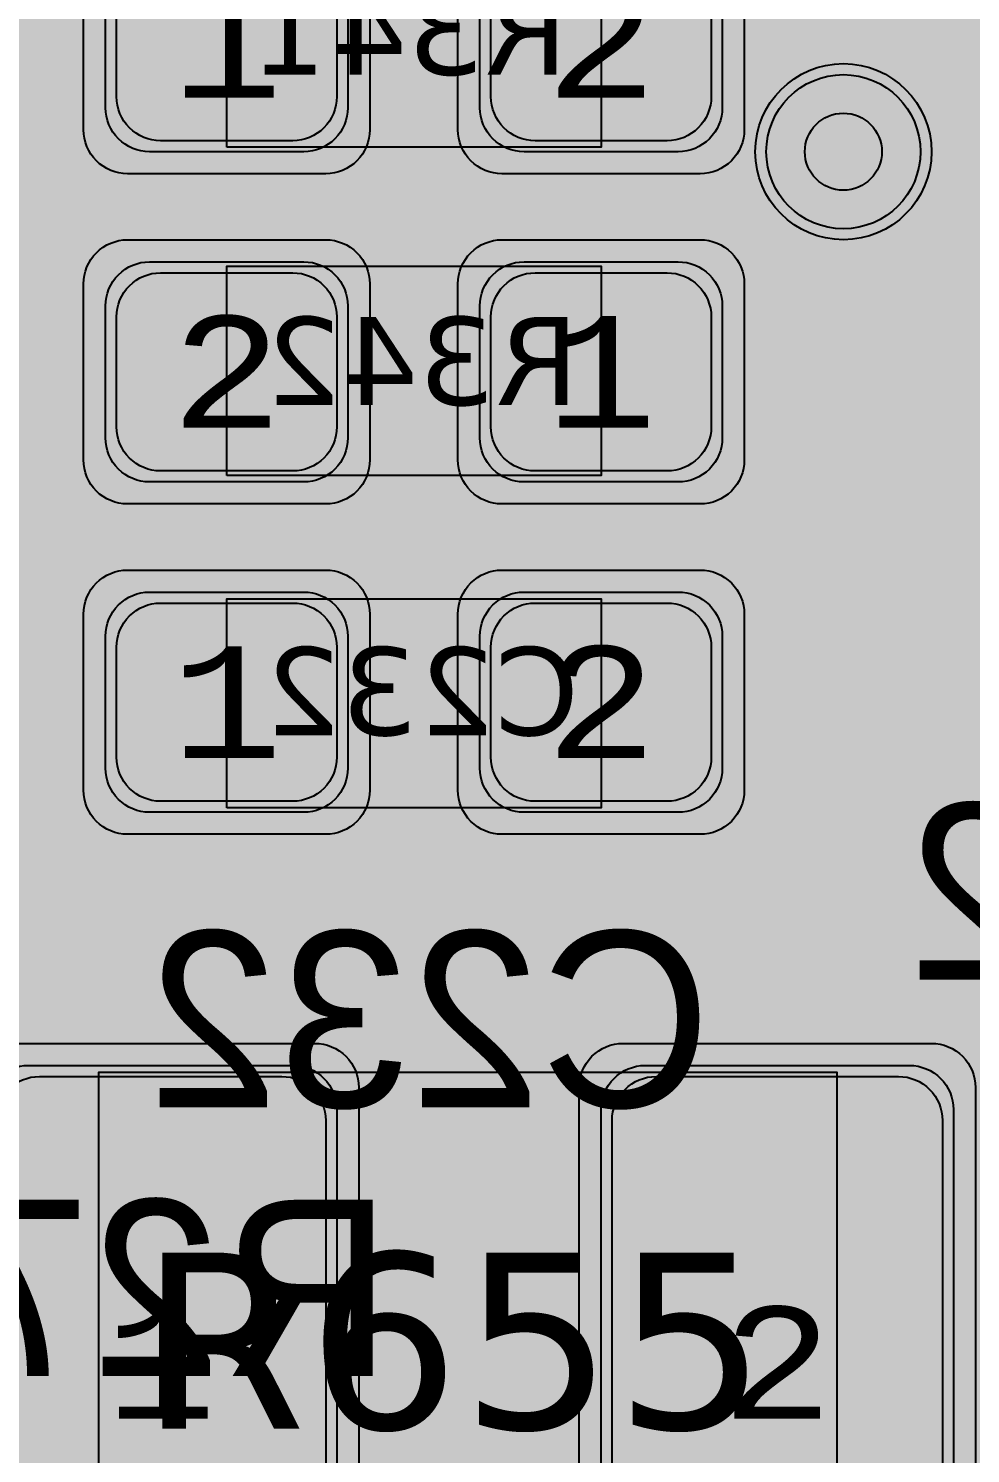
# Model space of a CAD drawing. Extents: x -28 to 199, y -61 to 255.
# Drawn here: x 157 to 161.28, y 135.09 to 141.56 of the extents above; entities that cross this region are included whole.
import ezdxf
from ezdxf.enums import TextEntityAlignment as Align

# ---------------------------------------------------------------- set-up
doc = ezdxf.new("R2010")
doc.units = 0
doc.header["$MEASUREMENT"] = 0
for name, color, linetype in [('ASSEMBLY_OUTLINES_BTM', 191, 'CONTINUOUS'), ('ASSEMBLY_OUTLINES_TOP', 102, 'CONTINUOUS'), ('ASSEMBLY_PART_NUMBERS_BTM', 191, 'CONTINUOUS'), ('ASSEMBLY_PART_NUMBERS_TOP', 102, 'CONTINUOUS'), ('ASSEMBLY_REF_DES_BTM', 191, 'CONTINUOUS'), ('ASSEMBLY_REF_DES_TOP', 102, 'CONTINUOUS'), ('DRILL_DRAWING', 21, 'CONTINUOUS'), ('GENERATED_SILKSCREEN_BTM', 255, 'CONTINUOUS'), ('GENERATED_SILKSCREEN_TOP', 140, 'CONTINUOUS'), ('PART_PADS_SMD_BTM', 10, 'CONTINUOUS'), ('PART_PADS_SMD_TOP', 150, 'CONTINUOUS'), ('PIN_NUMBERS_BTM', 8, 'CONTINUOUS'), ('PIN_NUMBERS_TOP', 8, 'CONTINUOUS'), ('PLACEMENT_OUTLINES_BTM', 222, 'CONTINUOUS'), ('PLACEMENT_OUTLINES_TOP', 130, 'CONTINUOUS'), ('PLANE_SHAPES_LAYER_2', 230, 'CONTINUOUS'), ('PLANE_SHAPES_LAYER_3', 81, 'CONTINUOUS'), ('SILKSCREEN_OUTLINES_BTM', 211, 'CONTINUOUS'), ('SILKSCREEN_OUTLINES_TOP', 150, 'CONTINUOUS'), ('SILKSCREEN_REF_DES_BTM', 211, 'CONTINUOUS'), ('SILKSCREEN_REF_DES_TOP', 150, 'CONTINUOUS'), ('SOLDERMASK_PADS_BTM', 12, 'CONTINUOUS'), ('SOLDERMASK_PADS_TOP', 180, 'CONTINUOUS'), ('SOLDERPASTE_PADS_BTM', 12, 'CONTINUOUS'), ('SOLDERPASTE_PADS_TOP', 180, 'CONTINUOUS'), ('TRACES_LAYER_BOTTOM', 10, 'CONTINUOUS'), ('TRACES_LAYER_TOP', 150, 'CONTINUOUS'), ('VIA_HOLES_LAYER_2', 30, 'CONTINUOUS'), ('VIA_HOLES_LAYER_3', 30, 'CONTINUOUS'), ('VIA_HOLES_LAYER_BOTTOM', 30, 'CONTINUOUS'), ('VIA_HOLES_LAYER_TOP', 30, 'CONTINUOUS'), ('VIA_PADS_LAYER_2', 230, 'CONTINUOUS'), ('VIA_PADS_LAYER_3', 81, 'CONTINUOUS'), ('VIA_PADS_LAYER_BOTTOM', 10, 'CONTINUOUS'), ('VIA_PADS_LAYER_TOP', 150, 'CONTINUOUS')]:
    doc.layers.add(name, color=color, linetype=linetype)
doc.styles.add('COURIER_NEW', font='COUR.TTF')
doc.styles.add('VERDANA', font='verdana.TTF')
doc.styles.add('VERIBEST_GERBER_0', font='txt')

msp = doc.modelspace()

# ---------------------------------------------------------------- hatches: boundary and pattern name
at = {"layer": 'PLANE_SHAPES_LAYER_2'}
h = msp.add_hatch(color=256, dxfattribs=at)
h.paths.add_polyline_path([(169.5, 129.25), (149.5, 129.25), (142.25, 122), (142.25, 90.5), (147.5, 90.5), (147.5, 80), (154, 80), (154, 69.25), (131.75, 69.25), (131.75, 73.25), (121.25, 73.25), (121.25, 81), (110.5, 81), (110.5, 125.75), (106.5, 125.75), (106.5, 128.75), (93.5, 128.75), (93.5, 120.25), (91.75, 120.25), (91.75, 121.5), (80, 121.5), (80, 118.25), (73.25, 118.25), (73.25, 124.5), (67.5, 124.5), (67.5, 128), (57.75, 128), (57.75, 120.25), (55.25, 120.25), (55.25, 121.5), (47.5, 121.5), (47.5, 119), (35, 119), (35, 134.75), (32.75, 134.75), (32.75, 159.75), (29.25, 159.75), (29.25, 175.25), (22.5, 175.25), (22.5, 195.25), (17.25, 195.25), (17.25, 198), (22.5, 198), (22.5, 216.5), (40.25, 216.5), (40.25, 235.5), (54.5, 235.5), (54.5, 254), (87.25, 254), (87.25, 236.25), (86.25, 236.25), (86.25, 228.75), (81, 228.75), (81, 218.75), (95.25, 218.75), (95.25, 194.5), (87, 194.5), (87, 172), (131.1, 172), (131.1, 208.75), (115.5, 208.75), (115.5, 213.75), (106.75, 213.75), (106.75, 218.75), (110.25, 222.25), (110.25, 226.25), (142.5, 226.25), (142.5, 221.5), (160.5, 221.5), (160.5, 240.75), (169.5, 240.75)])
h.paths.add_polyline_path([(35.5, 149.5), (41.75, 149.5), (41.75, 152), (39.25, 152), (39.25, 154), (37.75, 154), (37.75, 152), (35.5, 152)], flags=16)
h.paths.add_polyline_path([(37.5, 125.75), (37.5, 128.75), (42.75, 128.75), (42.75, 125.75)], flags=16)
h.paths.add_polyline_path([(52, 127.75), (52, 130.75), (54.25, 130.75), (54.25, 127.75)], flags=16)
h.paths.add_polyline_path([(50.75, 219.5), (50.75, 226.5), (71.75, 226.5), (71.75, 219.5)], flags=16)
h.paths.add_polyline_path([(66.5, 150.75), (66.5, 177.5), (72.25, 177.5), (72.25, 150.75)], flags=16)
h.paths.add_polyline_path([(47.25, 185.25), (73, 185.25), (73, 188.25), (70.25, 188.25), (70.25, 191), (47.25, 191)], flags=16)
h.paths.add_polyline_path([(84.5, 208), (84.5, 212.75), (85, 212.75), (85, 208)], flags=16)
h.paths.add_polyline_path([(61.5, 137.25), (87.75, 137.25), (87.75, 140.5), (84.75, 140.5), (84.75, 143), (61.5, 143)], flags=16)
h.paths.add_polyline_path([(88.75, 127), (88.75, 130), (91, 130), (91, 127)], flags=16)
h.paths.add_polyline_path([(85.5, 130.25), (85.5, 132.5), (91, 132.5), (91, 130.25)], flags=16)
h.paths.add_polyline_path([(108.75, 142.25), (135.75, 142.25), (135.75, 145.75), (132.25, 145.75), (132.25, 149), (108.75, 149)], flags=16)
h.paths.add_polyline_path([(114.25, 126.75), (140.75, 126.75), (140.75, 129.75), (137.25, 129.75), (137.25, 133), (114.25, 133)], flags=16)
h.paths.add_polyline_path([(155.25, 180.25), (166.25, 180.25), (166.25, 186.25), (152.25, 186.25), (152.25, 183), (155.25, 183)], flags=16)
at = {"layer": 'PLANE_SHAPES_LAYER_3'}
h = msp.add_hatch(color=256, dxfattribs=at)
h.paths.add_polyline_path([(169.5, 129.25), (149.5, 129.25), (142.25, 122), (142.25, 90.5), (147.5, 90.5), (147.5, 80), (154, 80), (154, 69.25), (131.75, 69.25), (131.75, 73.25), (121.25, 73.25), (121.25, 81), (110.5, 81), (110.5, 125.75), (106.5, 125.75), (106.5, 128.75), (93.5, 128.75), (93.5, 120.25), (91.75, 120.25), (91.75, 121.5), (80, 121.5), (80, 118.25), (73.25, 118.25), (73.25, 124.5), (67.5, 124.5), (67.5, 127.75), (58.25, 127.75), (58.25, 130.25), (88.75, 130.25), (88.75, 127), (91, 127), (91, 132.5), (55, 132.5), (55, 131.25), (52, 131.25), (52, 127.75), (55, 127.75), (55, 127.25), (57.75, 127.25), (57.75, 120.25), (55.25, 120.25), (55.25, 121.5), (47.5, 121.5), (47.5, 119), (35, 119), (35, 134.75), (32.75, 134.75), (32.75, 159.75), (29.25, 159.75), (29.25, 175.25), (22.5, 175.25), (22.5, 195.25), (17.25, 195.25), (17.25, 198), (22.5, 198), (22.5, 216.5), (40.25, 216.5), (40.25, 235.5), (54.5, 235.5), (54.5, 254), (87.25, 254), (87.25, 236.25), (86.25, 236.25), (86.25, 228.75), (81, 228.75), (81, 218.75), (95.25, 218.75), (95.25, 194.5), (87, 194.5), (87, 172), (131.1, 172), (131.1, 208.75), (115.5, 208.75), (115.5, 213.75), (106.75, 213.75), (106.75, 218.75), (110.25, 222.25), (110.25, 226.25), (142.5, 226.25), (142.5, 221.5), (160.5, 221.5), (160.5, 240.75), (169.5, 240.75)])
h.paths.add_polyline_path([(35.5, 149.5), (41.75, 149.5), (41.75, 152), (39.25, 152), (39.25, 154), (37.75, 154), (37.75, 152), (35.5, 152)], flags=16)
h.paths.add_polyline_path([(37.5, 125.75), (37.5, 128.75), (42.75, 128.75), (42.75, 125.75)], flags=16)
h.paths.add_polyline_path([(50.75, 219.5), (50.75, 226.5), (71.75, 226.5), (71.75, 219.5)], flags=16)
h.paths.add_polyline_path([(66.5, 150.75), (66.5, 177.5), (72.25, 177.5), (72.25, 150.75)], flags=16)
h.paths.add_polyline_path([(47.25, 185.25), (73, 185.25), (73, 188.25), (70.25, 188.25), (70.25, 191), (47.25, 191)], flags=16)
h.paths.add_polyline_path([(84.5, 208), (84.5, 212.75), (85, 212.75), (85, 208)], flags=16)
h.paths.add_polyline_path([(61.5, 137.25), (87.75, 137.25), (87.75, 140.5), (84.75, 140.5), (84.75, 143), (61.5, 143)], flags=16)
h.paths.add_polyline_path([(108.75, 142.25), (135.75, 142.25), (135.75, 145.75), (132.25, 145.75), (132.25, 149), (108.75, 149)], flags=16)
h.paths.add_polyline_path([(114.25, 126.75), (140.75, 126.75), (140.75, 129.75), (137.25, 129.75), (137.25, 133), (114.25, 133)], flags=16)
h.paths.add_polyline_path([(155.25, 180.25), (166.25, 180.25), (166.25, 186.25), (152.25, 186.25), (152.25, 183), (155.25, 183)], flags=16)
at = {"layer": 'VIA_HOLES_LAYER_2'}
h = msp.add_hatch(color=256, dxfattribs=at)
edge = h.paths.add_edge_path()
edge.add_arc((160.7, 141), 0.175, 0, 360)
at = {"layer": 'VIA_HOLES_LAYER_3'}
h = msp.add_hatch(color=256, dxfattribs=at)
edge = h.paths.add_edge_path()
edge.add_arc((160.7, 141), 0.175, 0, 360)
at = {"layer": 'VIA_HOLES_LAYER_BOTTOM'}
h = msp.add_hatch(color=256, dxfattribs=at)
edge = h.paths.add_edge_path()
edge.add_arc((160.7, 141), 0.175, 0, 360)
at = {"layer": 'VIA_HOLES_LAYER_TOP'}
h = msp.add_hatch(color=256, dxfattribs=at)
edge = h.paths.add_edge_path()
edge.add_arc((160.7, 141), 0.175, 0, 360)

# ---------------------------------------------------------------- linework, layer by layer
at = {"layer": 'ASSEMBLY_OUTLINES_BTM'}
for points in [[(157.9, 141.02), (157.9, 141.97), (159.6, 141.97), (159.6, 141.02)], [(157.9, 139.53), (157.9, 140.48), (159.6, 140.48), (159.6, 139.53)], [(157.9, 138.02), (157.9, 138.97), (159.6, 138.97), (159.6, 138.02)]]:
    msp.add_lwpolyline(points, close=True, dxfattribs=at)
at = {"layer": 'ASSEMBLY_OUTLINES_TOP'}
msp.add_lwpolyline([(157.32, 134.18), (157.32, 136.82), (160.67, 136.82), (160.67, 134.18)], close=True, dxfattribs=at)
at = {"layer": 'GENERATED_SILKSCREEN_BTM', "const_width": 0.15}
for points in [[(159.042098, 141.019995), (158.457902, 141.019995, 1.22306e-05), (158.457911, 141.020005), (159.042089, 141.020005, 1.22306e-05), (159.042098, 141.019995)], [(159.042098, 140.480005, 1.22306e-05), (159.042089, 140.479995), (158.457911, 140.479995, 1.22306e-05), (158.457902, 140.480005), (159.042098, 140.480005)], [(159.033844, 139.529995), (158.466156, 139.529995, 1.1642e-05), (158.466164, 139.530005), (159.033836, 139.530005, 1.1642e-05), (159.033844, 139.529995)], [(159.033844, 138.970005, 1.1642e-05), (159.033836, 138.969995), (158.466164, 138.969995, 1.1642e-05), (158.466156, 138.970005), (159.033844, 138.970005)], [(159.042098, 138.019995), (158.457902, 138.019995, 1.22306e-05), (158.457911, 138.020005), (159.042089, 138.020005, 1.22306e-05), (159.042098, 138.019995)]]:
    msp.add_lwpolyline(points, format="xyb", dxfattribs=at)
for points in [[(160.7428, 138.0232), (160.6084, 137.9136), (160.606, 137.9096), (160.6052, 137.9064), (160.6036, 137.904), (160.6028, 137.9008), (160.6028, 137.7912), (160.6036, 137.788), (160.6052, 137.7832), (160.606, 137.7792), (160.6084, 137.7776), (161.1412, 137.3448), (161.1412, 137.2592), (160.6188, 137.2592), (160.6132, 137.2576), (160.6084, 137.2544), (160.606, 137.2488), (160.6052, 137.2424), (160.606, 137.2368), (160.6084, 137.2312), (160.6132, 137.228), (160.6188, 137.2264), (161.158, 137.2264), (161.1644, 137.228), (161.1684, 137.232), (161.1724, 137.236), (161.174, 137.2424), (161.174, 137.352), (161.1732, 137.3544), (161.1716, 137.36), (161.17, 137.3624), (161.1692, 137.364), (161.1668, 137.3656), (160.6348, 137.7992), (160.6348, 137.8928), (160.7596, 137.9936), (161.018, 137.9936), (161.1484, 137.8872), (161.154, 137.8856), (161.1596, 137.8864), (161.1644, 137.8888), (161.1684, 137.8936), (161.1708, 137.8984), (161.1716, 137.904), (161.1708, 137.9096), (161.1692, 137.912), (161.1668, 137.9136), (161.0324, 138.0232), (161.0292, 138.024), (161.0276, 138.0248), (161.026, 138.0256), (161.0228, 138.0264), (160.7532, 138.0264), (160.75, 138.0256), (160.7484, 138.0248), (160.746, 138.024), (160.7428, 138.0232)], [(157.2944, 137.4432), (157.16, 137.3336), (157.1576, 137.3296), (157.1568, 137.3264), (157.1552, 137.324), (157.1544, 137.3208), (157.1544, 137.2112), (157.1552, 137.208), (157.1568, 137.2032), (157.1576, 137.1992), (157.16, 137.1976), (157.6928, 136.7648), (157.6928, 136.6792), (157.1704, 136.6792), (157.1648, 136.6776), (157.16, 136.6744), (157.1576, 136.6688), (157.1568, 136.6624), (157.1576, 136.6568), (157.16, 136.6512), (157.1648, 136.648), (157.1704, 136.6464), (157.7096, 136.6464), (157.716, 136.648), (157.72, 136.652), (157.724, 136.656), (157.7256, 136.6624), (157.7256, 136.772), (157.7248, 136.7744), (157.7232, 136.78), (157.7216, 136.7824), (157.7208, 136.784), (157.7184, 136.7856), (157.1864, 137.2192), (157.1864, 137.3128), (157.3112, 137.4136), (157.5696, 137.4136), (157.7, 137.3072), (157.7056, 137.3056), (157.7112, 137.3064), (157.716, 137.3088), (157.72, 137.3136), (157.7224, 137.3184), (157.7232, 137.324), (157.7224, 137.3296), (157.7208, 137.332), (157.7184, 137.3336), (157.584, 137.4432), (157.5808, 137.444), (157.5792, 137.4448), (157.5776, 137.4456), (157.5744, 137.4464), (157.3048, 137.4464), (157.3016, 137.4456), (157.3, 137.4448), (157.2976, 137.444), (157.2944, 137.4432)], [(158.34, 136.6496), (158.4752, 136.7592), (158.4776, 136.7608), (158.4792, 136.7632), (158.48, 136.7656), (158.48, 136.768), (158.4792, 136.7736), (158.476, 136.7792), (158.472, 136.7832), (158.4672, 136.7864), (158.4616, 136.7872), (158.456, 136.7856), (158.3256, 136.6792), (158.0672, 136.6792), (157.9424, 136.78), (157.9424, 136.9288), (158.0656, 137.0304), (158.1984, 137.0304), (158.2048, 137.032), (158.2088, 137.0352), (158.2112, 137.0408), (158.212, 137.0464), (158.2112, 137.052), (158.2088, 137.0568), (158.2048, 137.0608), (158.1984, 137.0624), (158.0656, 137.0624), (157.9424, 137.164), (157.9424, 137.3128), (158.0672, 137.4136), (158.3256, 137.4136), (158.456, 137.3072), (158.4616, 137.3056), (158.4672, 137.3064), (158.472, 137.3088), (158.476, 137.3136), (158.4792, 137.3184), (158.48, 137.324), (158.48, 137.3272), (158.4792, 137.3296), (158.4776, 137.332), (158.4752, 137.3336), (158.34, 137.4432), (158.3376, 137.444), (158.3352, 137.4448), (158.3344, 137.4456), (158.3312, 137.4464), (158.0616, 137.4464), (158.0576, 137.4456), (158.056, 137.4448), (158.0544, 137.444), (158.0512, 137.4432), (157.916, 137.3336), (157.9136, 137.3296), (157.9128, 137.3264), (157.9112, 137.324), (157.9104, 137.3208), (157.9104, 137.156), (157.9112, 137.1536), (157.9128, 137.148), (157.9136, 137.144), (157.916, 137.1424), (158.0336, 137.0464), (157.916, 136.9504), (157.9152, 136.9488), (157.9136, 136.9472), (157.9128, 136.9464), (157.9128, 136.9448), (157.9112, 136.9392), (157.9104, 136.9368), (157.9104, 136.772), (157.9112, 136.768), (157.9128, 136.7648), (157.9136, 136.7616), (157.916, 136.7592), (158.0512, 136.6496), (158.0544, 136.648), (158.0552, 136.6472), (158.0576, 136.6472), (158.0584, 136.6464), (158.0592, 136.6464), (158.0616, 136.6464), (158.3312, 136.6464), (158.3344, 136.6472), (158.3376, 136.648), (158.34, 136.6496)], [(158.8064, 137.4432), (158.672, 137.3336), (158.6696, 137.3296), (158.6688, 137.3264), (158.6672, 137.324), (158.6664, 137.3208), (158.6664, 137.2112), (158.6672, 137.208), (158.6688, 137.2032), (158.6696, 137.1992), (158.672, 137.1976), (159.2048, 136.7648), (159.2048, 136.6792), (158.6824, 136.6792), (158.6768, 136.6776), (158.672, 136.6744), (158.6696, 136.6688), (158.6688, 136.6624), (158.6696, 136.6568), (158.672, 136.6512), (158.6768, 136.648), (158.6824, 136.6464), (159.2216, 136.6464), (159.228, 136.648), (159.232, 136.652), (159.236, 136.656), (159.2376, 136.6624), (159.2376, 136.772), (159.2368, 136.7744), (159.2352, 136.78), (159.2336, 136.7824), (159.2328, 136.784), (159.2304, 136.7856), (158.6984, 137.2192), (158.6984, 137.3128), (158.8232, 137.4136), (159.0816, 137.4136), (159.212, 137.3072), (159.2176, 137.3056), (159.2232, 137.3064), (159.228, 137.3088), (159.232, 137.3136), (159.2344, 137.3184), (159.2352, 137.324), (159.2344, 137.3296), (159.2328, 137.332), (159.2304, 137.3336), (159.096, 137.4432), (159.0928, 137.444), (159.0912, 137.4448), (159.0896, 137.4456), (159.0864, 137.4464), (158.8168, 137.4464), (158.8136, 137.4456), (158.812, 137.4448), (158.8096, 137.444), (158.8064, 137.4432)], [(159.8504, 136.6496), (159.9848, 136.7592), (159.9888, 136.7616), (159.9896, 136.7648), (159.9912, 136.768), (159.992, 136.772), (159.992, 137.3208), (159.9912, 137.3248), (159.9896, 137.328), (159.988, 137.3296), (159.9872, 137.3312), (159.9856, 137.3336), (159.8504, 137.4432), (159.848, 137.444), (159.8456, 137.4448), (159.8448, 137.4456), (159.8416, 137.4464), (159.572, 137.4464), (159.568, 137.4456), (159.5664, 137.4448), (159.564, 137.444), (159.5616, 137.4432), (159.4264, 137.3336), (159.4232, 137.3296), (159.4216, 137.3232), (159.4224, 137.3184), (159.424, 137.3144), (159.4264, 137.3112), (159.4304, 137.308), (159.4344, 137.3056), (159.4384, 137.3048), (159.4424, 137.3048), (159.4456, 137.3072), (159.5776, 137.4136), (159.836, 137.4136), (159.9592, 137.3128), (159.9592, 136.78), (159.836, 136.6792), (159.5776, 136.6792), (159.4456, 136.7856), (159.4424, 136.7872), (159.4384, 136.788), (159.4344, 136.7872), (159.4304, 136.7848), (159.4264, 136.7816), (159.424, 136.7776), (159.4224, 136.7728), (159.4216, 136.768), (159.4232, 136.7632), (159.4264, 136.7592), (159.5616, 136.6496), (159.5648, 136.648), (159.5656, 136.6472), (159.568, 136.6472), (159.5688, 136.6464), (159.5696, 136.6464), (159.572, 136.6464), (159.8416, 136.6464), (159.8448, 136.6472), (159.848, 136.648), (159.8504, 136.6496)], [(156.4748, 136.2264), (157.0148, 136.2264), (157.0204, 136.2248), (157.0252, 136.2208), (157.0276, 136.216), (157.0284, 136.2096), (157.0276, 136.204), (157.0252, 136.1984), (157.0204, 136.1944), (157.0148, 136.1936), (156.502, 136.1936)], [(157.3548, 136.2232), (157.2204, 136.1136), (157.218, 136.1096), (157.2172, 136.1064), (157.2156, 136.104), (157.2148, 136.1008), (157.2148, 135.9912), (157.2156, 135.988), (157.2172, 135.9832), (157.218, 135.9792), (157.2204, 135.9776), (157.7532, 135.5448), (157.7532, 135.4592), (157.2308, 135.4592), (157.2252, 135.4576), (157.2204, 135.4544), (157.218, 135.4488), (157.2172, 135.4424), (157.218, 135.4368), (157.2204, 135.4312), (157.2252, 135.428), (157.2308, 135.4264), (157.77, 135.4264), (157.7764, 135.428), (157.7804, 135.432), (157.7844, 135.436), (157.786, 135.4424), (157.786, 135.552), (157.7852, 135.5544), (157.7836, 135.56), (157.782, 135.5624), (157.7812, 135.564), (157.7788, 135.5656), (157.2468, 135.9992), (157.2468, 136.0928), (157.3716, 136.1936), (157.63, 136.1936), (157.7604, 136.0872), (157.766, 136.0856), (157.7716, 136.0864), (157.7764, 136.0888), (157.7804, 136.0936), (157.7828, 136.0984), (157.7836, 136.104), (157.7828, 136.1096), (157.7812, 136.112), (157.7788, 136.1136), (157.6444, 136.2232), (157.6412, 136.224), (157.6396, 136.2248), (157.638, 136.2256), (157.6348, 136.2264), (157.3652, 136.2264), (157.362, 136.2256), (157.3604, 136.2248), (157.358, 136.224), (157.3548, 136.2232)], [(157.9756, 135.9224), (157.9732, 135.924), (157.9724, 135.928), (157.9708, 135.932), (157.97, 135.936), (157.97, 136.1008), (157.9708, 136.1048), (157.9724, 136.1072), (157.9724, 136.1096), (157.9732, 136.1104), (157.9748, 136.1112), (157.9756, 136.1128), (158.1116, 136.2232), (158.1156, 136.2248), (158.1188, 136.2256), (158.122, 136.2264), (158.5252, 136.2264), (158.5324, 136.2248), (158.5372, 136.2208), (158.5412, 136.216), (158.5428, 136.2104), (158.5428, 135.4424), (158.5412, 135.436), (158.5372, 135.432), (158.5324, 135.4296), (158.5268, 135.4288), (158.5204, 135.4296), (158.5148, 135.432), (158.5108, 135.436), (158.5092, 135.4424), (158.5092, 135.8104), (158.1332, 135.8104), (158.002, 135.4376), (157.9988, 135.432), (157.9932, 135.4288), (157.9876, 135.428), (157.982, 135.4296), (157.9772, 135.432), (157.9732, 135.436), (157.9716, 135.4416), (157.9724, 135.448), (158.1036, 135.8208), (157.9756, 135.9224)], [(158.5092, 136.1936), (158.1268, 136.1936), (158.002, 136.0928), (158.002, 135.944), (158.1268, 135.8424), (158.5092, 135.8424), (158.5092, 136.1936)]]:
    msp.add_lwpolyline(points, dxfattribs=at)
at = {"layer": 'GENERATED_SILKSCREEN_TOP', "const_width": 0.15}
for points in [[(158.143, 137.893), (158.146, 137.895), (158.147, 137.9), (158.15, 137.905), (158.15, 137.91), (158.15, 138.116), (158.15, 138.121), (158.147, 138.124), (158.147, 138.127), (158.146, 138.128), (158.145, 138.129), (158.143, 138.131), (157.973, 138.269), (157.968, 138.271), (157.964, 138.272), (157.96, 138.273), (157.456, 138.273), (157.447, 138.271), (157.441, 138.266), (157.436, 138.26), (157.434, 138.253), (157.434, 137.293), (157.436, 137.285), (157.441, 137.28), (157.447, 137.277), (157.454, 137.276), (157.462, 137.277), (157.469, 137.28), (157.474, 137.285), (157.476, 137.293), (157.476, 137.753), (157.946, 137.753), (158.11, 137.287), (158.114, 137.28), (158.121, 137.276), (158.129, 137.275), (158.135, 137.277), (158.141, 137.28), (158.146, 137.285), (158.149, 137.292), (158.147, 137.3), (157.983, 137.766), (158.143, 137.893)], [(158.919, 138.269), (159.087, 138.132), (159.092, 138.127), (159.093, 138.119), (159.092, 138.113), (159.09, 138.108), (159.087, 138.104), (159.082, 138.1), (159.077, 138.097), (159.072, 138.096), (159.067, 138.096), (159.063, 138.099), (158.899, 138.232), (158.575, 138.232), (158.421, 138.106), (158.421, 137.747), (158.557, 137.858), (158.561, 137.859), (158.563, 137.86), (158.564, 137.86), (158.564, 137.861), (158.569, 137.862), (158.906, 137.862), (158.91, 137.861), (158.91, 137.86), (158.912, 137.86), (158.915, 137.859), (158.918, 137.858), (159.087, 137.722), (159.088, 137.719), (159.09, 137.718), (159.091, 137.717), (159.091, 137.715), (159.093, 137.708), (159.094, 137.705), (159.094, 137.43), (159.093, 137.425), (159.091, 137.421), (159.09, 137.417), (159.087, 137.414), (158.919, 137.277), (158.914, 137.275), (158.913, 137.274), (158.911, 137.274), (158.909, 137.273), (158.908, 137.273), (158.906, 137.273), (158.569, 137.273), (158.565, 137.274), (158.561, 137.275), (158.557, 137.277), (158.389, 137.414), (158.387, 137.416), (158.385, 137.417), (158.383, 137.42), (158.381, 137.427), (158.38, 137.43), (158.38, 138.116), (158.381, 138.121), (158.383, 138.125), (158.385, 138.127), (158.387, 138.129), (158.389, 138.132), (158.557, 138.269), (158.561, 138.27), (158.564, 138.271), (158.565, 138.272), (158.569, 138.273), (158.906, 138.273), (158.91, 138.272), (158.911, 138.272), (158.912, 138.271), (158.915, 138.27), (158.919, 138.269)], [(159.513, 137.929), (159.509, 137.928), (159.506, 137.927), (159.502, 137.925), (159.366, 137.815), (159.366, 138.232), (160.019, 138.232), (160.026, 138.234), (160.032, 138.238), (160.035, 138.245), (160.036, 138.252), (160.035, 138.26), (160.032, 138.266), (160.026, 138.271), (160.019, 138.273), (159.344, 138.273), (159.337, 138.271), (159.331, 138.266), (159.326, 138.26), (159.324, 138.253), (159.324, 137.772), (159.325, 137.765), (159.328, 137.76), (159.332, 137.757), (159.339, 137.755), (159.344, 137.753), (159.348, 137.752), (159.353, 137.753), (159.357, 137.756), (159.52, 137.889), (159.843, 137.889), (159.999, 137.762), (159.999, 137.44), (159.843, 137.315), (159.52, 137.315), (159.357, 137.447), (159.35, 137.45), (159.344, 137.45), (159.338, 137.446), (159.332, 137.441), (159.328, 137.434), (159.327, 137.427), (159.328, 137.42), (159.333, 137.415), (159.502, 137.277), (159.505, 137.275), (159.509, 137.275), (159.513, 137.273), (159.85, 137.273), (159.853, 137.273), (159.854, 137.274), (159.855, 137.274), (159.857, 137.275), (159.859, 137.275), (159.863, 137.277), (160.032, 137.415), (160.035, 137.418), (160.036, 137.42), (160.038, 137.426), (160.039, 137.43), (160.039, 137.772), (160.038, 137.776), (160.036, 137.782), (160.036, 137.784), (160.035, 137.785), (160.033, 137.787), (160.032, 137.789), (159.863, 137.925), (159.858, 137.927), (159.854, 137.928), (159.85, 137.929), (159.513, 137.929)], [(160.458, 137.929), (160.454, 137.928), (160.451, 137.927), (160.447, 137.925), (160.311, 137.815), (160.311, 138.232), (160.964, 138.232), (160.971, 138.234), (160.977, 138.238), (160.98, 138.245), (160.981, 138.252), (160.98, 138.26), (160.977, 138.266), (160.971, 138.271), (160.964, 138.273), (160.289, 138.273), (160.282, 138.271), (160.276, 138.266), (160.271, 138.26), (160.269, 138.253), (160.269, 137.772), (160.27, 137.765), (160.273, 137.76), (160.277, 137.757), (160.284, 137.755), (160.289, 137.753), (160.293, 137.752), (160.298, 137.753), (160.302, 137.756), (160.465, 137.889), (160.788, 137.889), (160.944, 137.762), (160.944, 137.44), (160.788, 137.315), (160.465, 137.315), (160.302, 137.447), (160.295, 137.45), (160.289, 137.45), (160.283, 137.446), (160.277, 137.441), (160.273, 137.434), (160.272, 137.427), (160.273, 137.42), (160.278, 137.415), (160.447, 137.277), (160.45, 137.275), (160.454, 137.275), (160.458, 137.273), (160.795, 137.273), (160.798, 137.273), (160.799, 137.274), (160.8, 137.274), (160.802, 137.275), (160.804, 137.275), (160.808, 137.277), (160.977, 137.415), (160.98, 137.418), (160.981, 137.42), (160.983, 137.426), (160.984, 137.43), (160.984, 137.772), (160.983, 137.776), (160.981, 137.782), (160.981, 137.784), (160.98, 137.785), (160.978, 137.787), (160.977, 137.789), (160.808, 137.925), (160.803, 137.927), (160.799, 137.928), (160.795, 137.929), (160.458, 137.929)], [(157.476, 138.232), (157.954, 138.232), (158.11, 138.106), (158.11, 137.92), (157.954, 137.793), (157.476, 137.793), (157.476, 138.232)], [(158.421, 137.695), (158.421, 137.44), (158.575, 137.314), (158.898, 137.314), (159.054, 137.44), (159.054, 137.695), (158.898, 137.822), (158.575, 137.822), (158.421, 137.695)]]:
    msp.add_lwpolyline(points, dxfattribs=at)
msp.add_lwpolyline([(159.583844, 136.820005, 1.1642e-05), (159.583836, 136.819995), (158.416164, 136.819995, 1.1642e-05), (158.416156, 136.820005), (159.583844, 136.820005)], format="xyb", dxfattribs=at)
at = {"layer": 'PART_PADS_SMD_BTM'}
for points in [[(157.35, 141.8, -0.4142135624), (157.55, 142), (158.25, 142, -0.4142135624), (158.45, 141.8), (158.45, 141.2, -0.4142135624), (158.25, 141), (157.55, 141, -0.4142135624), (157.35, 141.2)], [(159.05, 141.8, -0.4142135624), (159.25, 142), (159.95, 142, -0.4142135624), (160.15, 141.8), (160.15, 141.2, -0.4142135624), (159.95, 141), (159.25, 141, -0.4142135624), (159.05, 141.2)], [(158.45, 139.7, -0.4142135624), (158.25, 139.5), (157.55, 139.5, -0.4142135624), (157.35, 139.7), (157.35, 140.3, -0.4142135624), (157.55, 140.5), (158.25, 140.5, -0.4142135624), (158.45, 140.3)], [(160.15, 139.7, -0.4142135624), (159.95, 139.5), (159.25, 139.5, -0.4142135624), (159.05, 139.7), (159.05, 140.3, -0.4142135624), (159.25, 140.5), (159.95, 140.5, -0.4142135624), (160.15, 140.3)], [(157.35, 138.8, -0.4142135624), (157.55, 139), (158.25, 139, -0.4142135624), (158.45, 138.8), (158.45, 138.2, -0.4142135624), (158.25, 138), (157.55, 138, -0.4142135624), (157.35, 138.2)], [(159.05, 138.8, -0.4142135624), (159.25, 139), (159.95, 139, -0.4142135624), (160.15, 138.8), (160.15, 138.2, -0.4142135624), (159.95, 138), (159.25, 138, -0.4142135624), (159.05, 138.2)]]:
    msp.add_lwpolyline(points, format="xyb", close=True, dxfattribs=at)
at = {"layer": 'PART_PADS_SMD_TOP'}
for points in [[(157, 134.15, -0.4142135624), (156.8, 134.35), (156.8, 136.65, -0.4142135624), (157, 136.85), (158.2, 136.85, -0.4142135624), (158.4, 136.65), (158.4, 134.35, -0.4142135624), (158.2, 134.15)], [(159.8, 134.15, -0.4142135624), (159.6, 134.35), (159.6, 136.65, -0.4142135624), (159.8, 136.85), (161, 136.85, -0.4142135624), (161.2, 136.65), (161.2, 134.35, -0.4142135624), (161, 134.15)]]:
    msp.add_lwpolyline(points, format="xyb", close=True, dxfattribs=at)
at = {"layer": 'PLACEMENT_OUTLINES_BTM'}
for points in [[(157.9, 141.02), (157.9, 141.97), (159.6, 141.97), (159.6, 141.02)], [(157.9, 139.53), (157.9, 140.48), (159.6, 140.48), (159.6, 139.53)], [(157.9, 138.02), (157.9, 138.97), (159.6, 138.97), (159.6, 138.02)]]:
    msp.add_lwpolyline(points, close=True, dxfattribs=at)
at = {"layer": 'PLACEMENT_OUTLINES_TOP'}
msp.add_lwpolyline([(157.32, 134.18), (157.32, 136.82), (160.67, 136.82), (160.67, 134.18)], close=True, dxfattribs=at)
at = {"layer": 'SILKSCREEN_OUTLINES_BTM'}
for points in [[(157.9, 141.02), (157.9, 141.97), (159.6, 141.97), (159.6, 141.02)], [(157.9, 139.53), (157.9, 140.48), (159.6, 140.48), (159.6, 139.53)], [(157.9, 138.02), (157.9, 138.97), (159.6, 138.97), (159.6, 138.02)]]:
    msp.add_lwpolyline(points, close=True, dxfattribs=at)
at = {"layer": 'SILKSCREEN_OUTLINES_TOP'}
msp.add_lwpolyline([(157.32, 134.18), (157.32, 136.82), (160.67, 136.82), (160.67, 134.18)], close=True, dxfattribs=at)
at = {"layer": 'SOLDERMASK_PADS_BTM'}
for points in [[(157.25, 141.9, -0.4142135624), (157.45, 142.1), (158.35, 142.1, -0.4142135624), (158.55, 141.9), (158.55, 141.1, -0.4142135624), (158.35, 140.9), (157.45, 140.9, -0.4142135624), (157.25, 141.1)], [(158.95, 141.9, -0.4142135624), (159.15, 142.1), (160.05, 142.1, -0.4142135624), (160.25, 141.9), (160.25, 141.1, -0.4142135624), (160.05, 140.9), (159.15, 140.9, -0.4142135624), (158.95, 141.1)], [(158.55, 139.6, -0.4142135624), (158.35, 139.4), (157.45, 139.4, -0.4142135624), (157.25, 139.6), (157.25, 140.4, -0.4142135624), (157.45, 140.6), (158.35, 140.6, -0.4142135624), (158.55, 140.4)], [(160.25, 139.6, -0.4142135624), (160.05, 139.4), (159.15, 139.4, -0.4142135624), (158.95, 139.6), (158.95, 140.4, -0.4142135624), (159.15, 140.6), (160.05, 140.6, -0.4142135624), (160.25, 140.4)], [(157.25, 138.9, -0.4142135624), (157.45, 139.1), (158.35, 139.1, -0.4142135624), (158.55, 138.9), (158.55, 138.1, -0.4142135624), (158.35, 137.9), (157.45, 137.9, -0.4142135624), (157.25, 138.1)], [(158.95, 138.9, -0.4142135624), (159.15, 139.1), (160.05, 139.1, -0.4142135624), (160.25, 138.9), (160.25, 138.1, -0.4142135624), (160.05, 137.9), (159.15, 137.9, -0.4142135624), (158.95, 138.1)]]:
    msp.add_lwpolyline(points, format="xyb", close=True, dxfattribs=at)
at = {"layer": 'SOLDERMASK_PADS_TOP'}
for points in [[(156.9, 134.05, -0.4142135624), (156.7, 134.25), (156.7, 136.75, -0.4142135624), (156.9, 136.95), (158.3, 136.95, -0.4142135624), (158.5, 136.75), (158.5, 134.25, -0.4142135624), (158.3, 134.05)], [(159.7, 134.05, -0.4142135624), (159.5, 134.25), (159.5, 136.75, -0.4142135624), (159.7, 136.95), (161.1, 136.95, -0.4142135624), (161.3, 136.75), (161.3, 134.25, -0.4142135624), (161.1, 134.05)]]:
    msp.add_lwpolyline(points, format="xyb", close=True, dxfattribs=at)
at = {"layer": 'SOLDERPASTE_PADS_BTM'}
for points in [[(157.4, 141.75, -0.4142135624), (157.6, 141.95), (158.2, 141.95, -0.4142135624), (158.4, 141.75), (158.4, 141.25, -0.4142135624), (158.2, 141.05), (157.6, 141.05, -0.4142135624), (157.4, 141.25)], [(159.1, 141.75, -0.4142135624), (159.3, 141.95), (159.9, 141.95, -0.4142135624), (160.1, 141.75), (160.1, 141.25, -0.4142135624), (159.9, 141.05), (159.3, 141.05, -0.4142135624), (159.1, 141.25)], [(158.4, 139.75, -0.4142135624), (158.2, 139.55), (157.6, 139.55, -0.4142135624), (157.4, 139.75), (157.4, 140.25, -0.4142135624), (157.6, 140.45), (158.2, 140.45, -0.4142135624), (158.4, 140.25)], [(160.1, 139.75, -0.4142135624), (159.9, 139.55), (159.3, 139.55, -0.4142135624), (159.1, 139.75), (159.1, 140.25, -0.4142135624), (159.3, 140.45), (159.9, 140.45, -0.4142135624), (160.1, 140.25)], [(157.4, 138.75, -0.4142135624), (157.6, 138.95), (158.2, 138.95, -0.4142135624), (158.4, 138.75), (158.4, 138.25, -0.4142135624), (158.2, 138.05), (157.6, 138.05, -0.4142135624), (157.4, 138.25)], [(159.1, 138.75, -0.4142135624), (159.3, 138.95), (159.9, 138.95, -0.4142135624), (160.1, 138.75), (160.1, 138.25, -0.4142135624), (159.9, 138.05), (159.3, 138.05, -0.4142135624), (159.1, 138.25)]]:
    msp.add_lwpolyline(points, format="xyb", close=True, dxfattribs=at)
at = {"layer": 'SOLDERPASTE_PADS_TOP'}
for points in [[(157.05, 134.2, -0.4142135624), (156.85, 134.4), (156.85, 136.6, -0.4142135624), (157.05, 136.8), (158.15, 136.8, -0.4142135624), (158.35, 136.6), (158.35, 134.4, -0.4142135624), (158.15, 134.2)], [(159.85, 134.2, -0.4142135624), (159.65, 134.4), (159.65, 136.6, -0.4142135624), (159.85, 136.8), (160.95, 136.8, -0.4142135624), (161.15, 136.6), (161.15, 134.4, -0.4142135624), (160.95, 134.2)]]:
    msp.add_lwpolyline(points, format="xyb", close=True, dxfattribs=at)
at = {"layer": 'TRACES_LAYER_BOTTOM'}
for points, const_width in [([(159.6, 140), (160.986365, 140), (161.526591, 140.540226), (161.526591, 146.966397), (160.492988, 148), (159.6, 148)], 0.35), ([(163.9, 147.5), (163.228768, 146.828768), (163.178768, 146.828768), (163.178768, 146.778768), (162.974623, 146.574623), (162.974623, 143.290142), (165.006421, 141.258344), (165.006421, 139.080082), (155.626339, 129.7), (152.7, 129.7)], 0.5), ([(154.7, 141.96), (156.21312, 141.96), (156.67312, 141.5), (157.9, 141.5)], 0.35), ([(157.9, 141.5), (157.9, 140)], 0.35), ([(159.6, 141.5), (160.427, 141.5), (160.7, 141.227), (160.7, 141)], 0.35), ([(157.9, 140), (157.9, 138.5)], 0.35), ([(159.6, 138.5), (159.6, 140)], 0.35), ([(156.3, 132.9), (156.3, 133.65), (162.15, 139.5)], 0.35), ([(159.6, 138.5), (159.55, 138.5), (158.335753, 137.285753), (156.114247, 137.285753), (154.9, 138.5), (154.85, 138.5)], 0.35)]:
    msp.add_lwpolyline(points, dxfattribs=dict(at, const_width=const_width))
at = {"layer": 'TRACES_LAYER_TOP'}
for points, const_width in [([(160.396788, 142), (156.425, 138.028212), (156.425, 134.125), (154.75, 132.45), (154.75, 132.4)], 0.35), ([(160.4, 140.073), (160.7, 140.373), (160.7, 141)], 0.254), ([(160.4, 135.5), (160.4, 140.073)], 0.35), ([(157.5, 133.3), (157.6, 133.4), (157.6, 135.5)], 0.35), ([(160.4, 135.5), (160.4, 134.95), (164.013275, 131.336725), (165.333275, 131.336725), (165.615, 131.055)], 0.35)]:
    msp.add_lwpolyline(points, dxfattribs=dict(at, const_width=const_width))
at = {"layer": 'VIA_HOLES_LAYER_2'}
msp.add_circle((160.7, 141), 0.175, dxfattribs=at)
at = {"layer": 'VIA_HOLES_LAYER_3'}
msp.add_circle((160.7, 141), 0.175, dxfattribs=at)
at = {"layer": 'VIA_HOLES_LAYER_BOTTOM'}
msp.add_circle((160.7, 141), 0.175, dxfattribs=at)
at = {"layer": 'VIA_HOLES_LAYER_TOP'}
msp.add_circle((160.7, 141), 0.175, dxfattribs=at)
at = {"layer": 'VIA_PADS_LAYER_2'}
msp.add_circle((160.7, 141), 0.4, dxfattribs=at)
at = {"layer": 'VIA_PADS_LAYER_3'}
msp.add_circle((160.7, 141), 0.4, dxfattribs=at)
at = {"layer": 'VIA_PADS_LAYER_BOTTOM'}
msp.add_circle((160.7, 141), 0.35, dxfattribs=at)
at = {"layer": 'VIA_PADS_LAYER_TOP'}
msp.add_circle((160.7, 141), 0.35, dxfattribs=at)

# ---------------------------------------------------------------- texts
at = {"layer": 'ASSEMBLY_PART_NUMBERS_BTM', "style": 'VERIBEST_GERBER_0', "text_generation_flag": 2}
for s, p in [('ERJ-3GEY0R00V', (156.46, 160)), ('MMZ1608A182B', (158.79, 154.75))]:
    msp.add_text(s, height=2.032, rotation=90, dxfattribs=at).set_placement(p, align=Align.TOP_LEFT)
for s, p in [('CL10B104KB8SFNC', (158.75, 142.46)), ('CL10C010BB8NNNC', (158.75, 141.04)), ('ERJ-3EKF1022V', (158.75, 137.46)), ('ERJ-3EKF6200V', (163, 136.96))]:
    msp.add_text(s, height=2.032, dxfattribs=at).set_placement(p, align=Align.TOP_LEFT)
at = {"layer": 'ASSEMBLY_PART_NUMBERS_TOP', "style": 'VERIBEST_GERBER_0'}
msp.add_text('ERJ-3EKF10R7V', height=2.032, rotation=270, dxfattribs=at).set_placement((157.79, 150.25), align=Align.TOP_LEFT)
for s, p in [('TLV3701QDBVRG4Q1', (152.25, 143.71)), ('CL21B106KOQNNNE', (157.75, 140.21)), ('ERJ-3EKF1022V', (152.25, 138.21))]:
    msp.add_text(s, height=2.032, dxfattribs=at).set_placement(p, align=Align.TOP_LEFT)
at = {"layer": 'ASSEMBLY_REF_DES_BTM', "style": 'VERDANA', "text_generation_flag": 2}
for s, p in [('R341', (159.45, 141.75)), ('R342', (159.5, 140.25)), ('C232', (159.5, 138.75))]:
    msp.add_text(s, height=0.4, dxfattribs=at).set_placement(p, align=Align.TOP_LEFT)
at = {"layer": 'ASSEMBLY_REF_DES_TOP', "style": 'VERDANA'}
msp.add_text('R655', height=0.8, dxfattribs=at).set_placement((157.5, 136), align=Align.TOP_LEFT)
at = {"layer": 'DRILL_DRAWING', "style": 'VERIBEST_GERBER_0'}
for s, p in [('A', (160.7, 141)), ('R', (156.5, 139.75)), ('A', (161.9, 134.6))]:
    msp.add_text(s, height=2, dxfattribs=at).set_placement(p, align=Align.MIDDLE_CENTER)
at = {"layer": 'PIN_NUMBERS_BTM', "style": 'COURIER_NEW'}
for s, p in [('1', (157.9, 141.5)), ('2', (159.6, 141.5)), ('2', (157.9, 140)), ('1', (159.6, 140)), ('2', (159.6, 138.5)), ('1', (157.9, 138.5)), ('1', (157.6, 135.5)), ('2', (160.4, 135.5))]:
    msp.add_text(s, height=0.508, dxfattribs=at).set_placement(p, align=Align.MIDDLE_CENTER)
at = {"layer": 'PIN_NUMBERS_TOP', "style": 'COURIER_NEW'}
for s, p in [('1', (157.9, 141.5)), ('2', (159.6, 141.5)), ('2', (157.9, 140)), ('1', (159.6, 140)), ('2', (159.6, 138.5)), ('1', (157.9, 138.5)), ('1', (157.6, 135.5)), ('2', (160.4, 135.5))]:
    msp.add_text(s, height=0.508, dxfattribs=at).set_placement(p, align=Align.MIDDLE_CENTER)
at = {"layer": 'SILKSCREEN_REF_DES_BTM', "style": 'VERIBEST_GERBER_0', "text_generation_flag": 2}
for s, p in [('R342', (163.55, 138.04)), ('C232', (160.1, 137.46)), ('R273', (158.65, 136.24))]:
    msp.add_text(s, height=0.8, dxfattribs=at).set_placement(p, align=Align.TOP_LEFT)
at = {"layer": 'SILKSCREEN_REF_DES_TOP', "style": 'VERIBEST_GERBER_0'}
msp.add_text('R655', height=1, dxfattribs=at).set_placement((157.3, 138.29), align=Align.TOP_LEFT)

doc.saveas('drawing.dxf')
